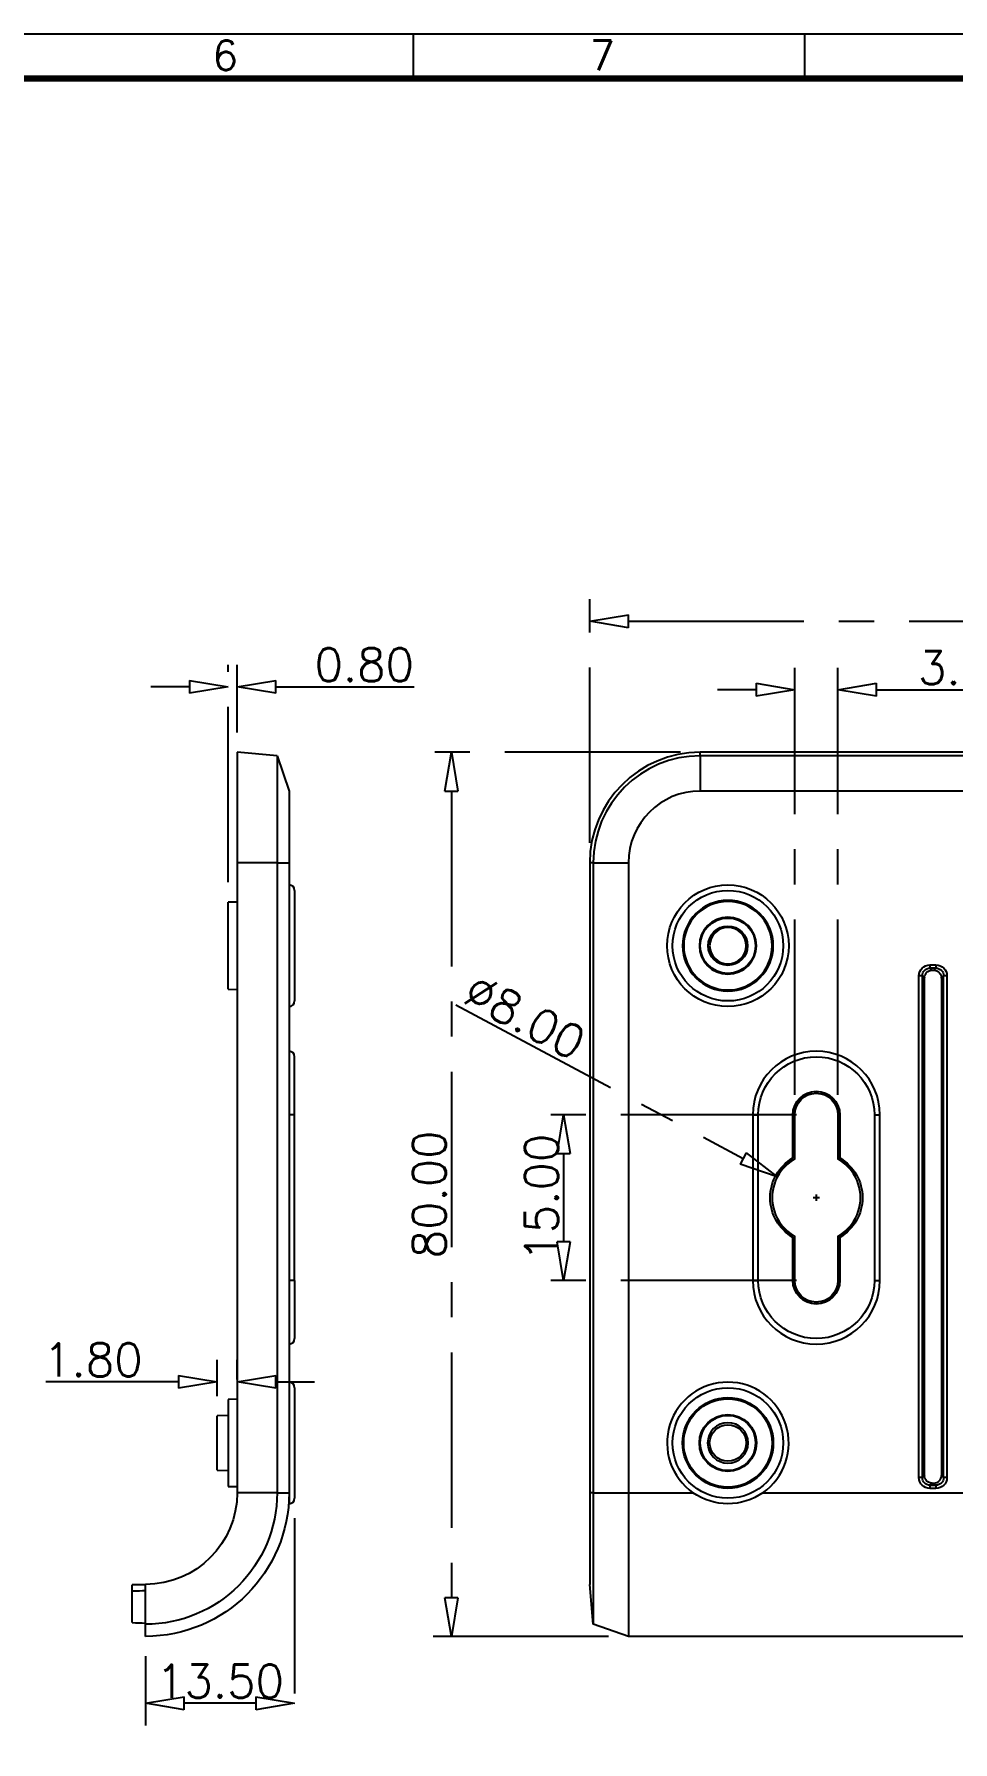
# Model space of a CAD drawing. Header units: millimetres. Extents: x 3683 to 5830, y 1279 to 1555.
# Drawn here: x 3865.4 to 3948.6, y 1400.5 to 1555 of the extents above; entities that cross this region are included whole.
import ezdxf

# ---------------------------------------------------------------- set-up
doc = ezdxf.new("R2010")
doc.units = ezdxf.units.MM
doc.header["$LTSCALE"] = 0.5
doc.linetypes.add('CENTER', pattern=[50.8, 31.75, -6.35, 6.35, -6.35])
doc.layers.add('112', color=7, linetype='Continuous', true_color=0xffffff)
doc.layers.add('A1_KUANG', color=7, linetype='Continuous')
doc.layers.add('A4_KUANG', color=7, linetype='Continuous')
doc.layers.add('dim', color=82, linetype='Continuous', lineweight=9)
doc.styles.get("Standard").update_dxf_attribs({"font": 'txt', "bigfont": 'gbcbig.shx'})
doc.dimstyles.new('VT-3.00', dxfattribs={"dimtxt": 3, "dimasz": 3.5, "dimexe": 2, "dimexo": 1.8, "dimgap": 0.5, "dimtad": 1, "dimzin": 0, "dimdsep": 46, "dimtxsty": 'Standard', "dimblk": 'CLOSEDBLANK', "dimcen": 0.3, "dimclrd": 1, "dimclre": 1, "dimclrt": 7, "dimadec": 1, "dimazin": 0, "dimtfac": 1, "dimtofl": 0, "dimtmove": 0, "dimatfit": 3, "dimldrblk": 'CLOSEDBLANK', "dimfxl": 0, "dimtolj": 1, "dimtzin": 0, "dimarcsym": 0})

# ---------------------------------------------------------------- blocks, each defined once
blk = doc.blocks.new('A$C3291225B')
at = {"layer": 'A4_KUANG'}
for p, q in [((154.22, 194.15), (154.22, 197.01)), ((179.45, 194.15), (179.45, 197.01)), ((258, 194.15), (2.87, 194.15))]:
    blk.add_line(p, q, dxfattribs=at)
at = {"layer": 'A4_KUANG', "color": 8}
blk.add_lwpolyline([(258, 0), (258, 197.01), (0, 197.01), (0, 0)], close=True, dxfattribs=at)
at = {"layer": 'A4_KUANG', "const_width": 0.4}
blk.add_lwpolyline([(2.87, 2.87), (2.87, 194.15), (255.13, 194.15), (255.14, 2.87), (2.87, 2.87)], dxfattribs=at)
at = {"layer": 'A4_KUANG'}
for s, p in [('6', (141.26, 194.69)), ('7', (165.57, 194.69))]:
    blk.add_text(s, height=1.91, dxfattribs=at).set_placement(p)
blk = doc.blocks.new('_ClosedBlank')
at = {"color": 0, "linetype": 'ByBlock', "lineweight": -2}
for p, q in [((-1, 0.167), (0, 0)), ((-1, 0.167), (-1, -0.167)), ((0, 0), (-1, -0.167))]:
    blk.add_line(p, q, dxfattribs=at)
blk = doc.blocks.new('*D5')
at = {"layer": 'Defpoints', "color": 0, "linetype": 'CENTER'}
for p in [(8496.46, 3094.49), (8386.46, 3072.63), (8496.46, 3072.63)]:
    blk.add_point(p, dxfattribs=at)
at = {"layer": 'dim', "color": 1, "linetype": 'CENTER', "lineweight": -2}
for p, q in [((8386.46, 3074.43), (8386.46, 3096.49)), ((8496.46, 3074.43), (8496.46, 3096.49)), ((8389.96, 3094.49), (8492.96, 3094.49))]:
    blk.add_line(p, q, dxfattribs=at)
at = {"layer": 'dim', "color": 1, "linetype": 'CENTER', "lineweight": -2, "xscale": 3.5, "yscale": 3.5, "zscale": 3.5, "rotation": 180}
blk.add_blockref('_ClosedBlank', (8386.46, 3094.49), dxfattribs=at)
at = {"layer": 'dim', "color": 1, "linetype": 'CENTER', "lineweight": -2, "xscale": 3.5, "yscale": 3.5, "zscale": 3.5}
blk.add_blockref('_ClosedBlank', (8496.46, 3094.49), dxfattribs=at)
at = {"layer": 'dim', "color": 7, "linetype": 'CENTER', "insert": (8441.46, 3096.49), "char_height": 3, "attachment_point": 5}
blk.add_mtext('\\A1;110.00', dxfattribs=at)
blk = doc.blocks.new('*D6')
at = {"layer": 'Defpoints', "color": 0, "linetype": 'CENTER'}
for p in [(8396.46, 3082.63), (8373.94, 3002.63), (8389.96, 3002.63)]:
    blk.add_point(p, dxfattribs=at)
at = {"layer": 'dim', "color": 1, "linetype": 'CENTER', "lineweight": -2}
for p, q in [((8394.66, 3082.63), (8371.94, 3082.63)), ((8373.94, 3079.13), (8373.94, 3006.13)), ((8388.16, 3002.63), (8371.94, 3002.63))]:
    blk.add_line(p, q, dxfattribs=at)
at = {"layer": 'dim', "color": 1, "linetype": 'CENTER', "lineweight": -2, "xscale": 3.5, "yscale": 3.5, "zscale": 3.5}
for p, rotation in [((8373.94, 3082.63), 90), ((8373.94, 3002.63), 270)]:
    blk.add_blockref('_ClosedBlank', p, dxfattribs=dict(at, rotation=rotation))
at = {"layer": 'dim', "color": 7, "linetype": 'CENTER', "insert": (8371.94, 3042.63), "char_height": 3, "attachment_point": 5, "rotation": 90}
blk.add_mtext('\\A1;80.00', dxfattribs=at)
blk = doc.blocks.new('*D7')
at = {"layer": 'Defpoints', "color": 0, "linetype": 'CENTER'}
for p in [(8359.76, 3015.13), (8346.26, 3002.63), (8346.26, 2996.57)]:
    blk.add_point(p, dxfattribs=at)
at = {"layer": 'dim', "color": 1, "linetype": 'CENTER', "lineweight": -2}
for p, q in [((8359.76, 3013.33), (8359.76, 2994.57)), ((8346.26, 3000.83), (8346.26, 2994.57)), ((8356.26, 2996.57), (8349.76, 2996.57))]:
    blk.add_line(p, q, dxfattribs=at)
at = {"layer": 'dim', "color": 1, "linetype": 'CENTER', "lineweight": -2, "xscale": 3.5, "yscale": 3.5, "zscale": 3.5, "rotation": 180}
blk.add_blockref('_ClosedBlank', (8346.26, 2996.57), dxfattribs=at)
at = {"layer": 'dim', "color": 1, "linetype": 'CENTER', "lineweight": -2, "xscale": 3.5, "yscale": 3.5, "zscale": 3.5}
blk.add_blockref('_ClosedBlank', (8359.76, 2996.57), dxfattribs=at)
at = {"layer": 'dim', "color": 7, "linetype": 'CENTER', "insert": (8353.01, 2998.57), "char_height": 3, "attachment_point": 5}
blk.add_mtext('\\A1;13.50', dxfattribs=at)
blk = doc.blocks.new('*D8')
at = {"layer": 'Defpoints', "color": 0, "linetype": 'CENTER'}
for p in [(8354.56, 3088.56), (8354.56, 3082.63), (8353.76, 3069.07)]:
    blk.add_point(p, dxfattribs=at)
at = {"layer": 'dim', "color": 1, "linetype": 'CENTER', "lineweight": -2}
for p, q in [((8353.76, 3070.87), (8353.76, 3090.56)), ((8354.56, 3084.43), (8354.56, 3090.56)), ((8350.26, 3088.56), (8346.76, 3088.56)), ((8358.06, 3088.56), (8370.56, 3088.56))]:
    blk.add_line(p, q, dxfattribs=at)
at = {"layer": 'dim', "color": 1, "linetype": 'CENTER', "lineweight": -2, "xscale": 3.5, "yscale": 3.5, "zscale": 3.5}
blk.add_blockref('_ClosedBlank', (8353.76, 3088.56), dxfattribs=at)
at = {"layer": 'dim', "color": 1, "linetype": 'CENTER', "lineweight": -2, "xscale": 3.5, "yscale": 3.5, "zscale": 3.5, "rotation": 180}
blk.add_blockref('_ClosedBlank', (8354.56, 3088.56), dxfattribs=at)
at = {"layer": 'dim', "color": 7, "linetype": 'CENTER', "insert": (8366.06, 3090.56), "char_height": 3, "attachment_point": 5}
blk.add_mtext('\\A1;0.80', dxfattribs=at)
blk = doc.blocks.new('*D9')
at = {"layer": 'Defpoints', "color": 0, "linetype": 'CENTER'}
for p in [(8352.76, 3025.66), (8354.56, 3024.08), (8352.76, 3022.58)]:
    blk.add_point(p, dxfattribs=at)
at = {"layer": 'dim', "color": 1, "linetype": 'CENTER', "lineweight": -2}
for p, q in [((8352.76, 3024.38), (8352.76, 3027.66)), ((8354.56, 3025.88), (8354.56, 3027.66)), ((8349.26, 3025.66), (8337.26, 3025.66)), ((8358.06, 3025.66), (8361.56, 3025.66))]:
    blk.add_line(p, q, dxfattribs=at)
at = {"layer": 'dim', "color": 1, "linetype": 'CENTER', "lineweight": -2, "xscale": 3.5, "yscale": 3.5, "zscale": 3.5}
blk.add_blockref('_ClosedBlank', (8352.76, 3025.66), dxfattribs=at)
at = {"layer": 'dim', "color": 1, "linetype": 'CENTER', "lineweight": -2, "xscale": 3.5, "yscale": 3.5, "zscale": 3.5, "rotation": 180}
blk.add_blockref('_ClosedBlank', (8354.56, 3025.66), dxfattribs=at)
at = {"layer": 'dim', "color": 7, "linetype": 'CENTER', "insert": (8341.51, 3027.66), "char_height": 3, "attachment_point": 5}
blk.add_mtext('\\A1;1.80', dxfattribs=at)
blk = doc.blocks.new('*D14')
at = {"layer": 'Defpoints', "color": 0, "linetype": 'CENTER'}
for p in [(8408.91, 3088.29), (8405.01, 3049.83), (8408.91, 3049.83)]:
    blk.add_point(p, dxfattribs=at)
at = {"layer": 'dim', "color": 1, "linetype": 'CENTER', "lineweight": -2}
for p, q in [((8405.01, 3051.63), (8405.01, 3090.29)), ((8408.91, 3051.63), (8408.91, 3090.29)), ((8401.51, 3088.29), (8398.01, 3088.29)), ((8412.41, 3088.29), (8425.41, 3088.29))]:
    blk.add_line(p, q, dxfattribs=at)
at = {"layer": 'dim', "color": 1, "linetype": 'CENTER', "lineweight": -2, "xscale": 3.5, "yscale": 3.5, "zscale": 3.5}
blk.add_blockref('_ClosedBlank', (8405.01, 3088.29), dxfattribs=at)
at = {"layer": 'dim', "color": 1, "linetype": 'CENTER', "lineweight": -2, "xscale": 3.5, "yscale": 3.5, "zscale": 3.5, "rotation": 180}
blk.add_blockref('_ClosedBlank', (8408.91, 3088.29), dxfattribs=at)
at = {"layer": 'dim', "color": 7, "linetype": 'CENTER', "insert": (8420.66, 3090.29), "char_height": 3, "attachment_point": 5}
blk.add_mtext('\\A1;3.90', dxfattribs=at)
blk = doc.blocks.new('*D15')
at = {"layer": 'Defpoints', "color": 0, "linetype": 'CENTER'}
for p in [(8403.43, 3044.22), (8410.49, 3040.44)]:
    blk.add_point(p, dxfattribs=at)
at = {"layer": 'dim', "color": 1, "linetype": 'CENTER', "lineweight": -2}
for p, q in [((8374.34, 3059.78), (8400.35, 3045.87)), ((8406.66, 3042.33), (8407.26, 3042.33)), ((8406.96, 3042.03), (8406.96, 3042.63))]:
    blk.add_line(p, q, dxfattribs=at)
at = {"layer": 'dim', "color": 1, "linetype": 'CENTER', "lineweight": -2, "xscale": 3.5, "yscale": 3.5, "zscale": 3.5, "rotation": 331.8488963915319}
blk.add_blockref('_ClosedBlank', (8403.43, 3044.22), dxfattribs=at)
at = {"layer": 'dim', "color": 7, "linetype": 'CENTER', "insert": (8380.58, 3058.72), "char_height": 3, "attachment_point": 5, "rotation": 331.8489}
blk.add_mtext('\\A1;∅8.00', dxfattribs=at)
blk = doc.blocks.new('*D16')
at = {"layer": 'Defpoints', "color": 0, "linetype": 'CENTER'}
for p in [(8406.96, 3049.83), (8384.1, 3034.83), (8406.96, 3034.83)]:
    blk.add_point(p, dxfattribs=at)
at = {"layer": 'dim', "color": 1, "linetype": 'CENTER', "lineweight": -2}
for p, q in [((8405.16, 3049.83), (8382.1, 3049.83)), ((8384.1, 3046.33), (8384.1, 3038.33)), ((8405.16, 3034.83), (8382.1, 3034.83))]:
    blk.add_line(p, q, dxfattribs=at)
at = {"layer": 'dim', "color": 1, "linetype": 'CENTER', "lineweight": -2, "xscale": 3.5, "yscale": 3.5, "zscale": 3.5}
for p, rotation in [((8384.1, 3049.83), 90), ((8384.1, 3034.83), 270)]:
    blk.add_blockref('_ClosedBlank', p, dxfattribs=dict(at, rotation=rotation))
at = {"layer": 'dim', "color": 7, "linetype": 'CENTER', "insert": (8382.1, 3042.33), "char_height": 3, "attachment_point": 5, "rotation": 90}
blk.add_mtext('\\A1;15.00', dxfattribs=at)

msp = doc.modelspace()

# ---------------------------------------------------------------- linework, layer by layer
at = {"layer": '112', "color": 7}
for p, q in [((3883.803, 1490), (3883.803, 1480)), ((3887.411, 1489.684), (3883.803, 1490)), ((3925.7, 1489.684), (3925.7, 1490)), ((4015.7, 1490), (3925.7, 1490)), ((3887.411, 1489.684), (3887.411, 1480)), ((3887.411, 1489.684), (3888.503, 1486.5)), ((3925.7, 1489.684), (3925.7, 1486.5)), ((4015.7, 1489.684), (3925.7, 1489.684)), ((3888.503, 1486.5), (3888.503, 1480)), ((4015.7, 1486.5), (3925.7, 1486.5)), ((3883.803, 1480), (3883.803, 1423)), ((3887.411, 1480), (3883.803, 1480)), ((3887.411, 1480), (3887.411, 1423)), ((3887.411, 1480), (3888.503, 1480)), ((3888.503, 1480), (3888.503, 1423)), ((3916.016, 1480), (3915.7, 1480)), ((3915.7, 1480), (3915.7, 1423)), ((3916.016, 1480), (3916.016, 1423)), ((3916.016, 1480), (3919.2, 1480)), ((3919.2, 1480), (3919.2, 1423)), ((3889.003, 1477.5), (3889.003, 1467.5)), ((3883.803, 1476.453), (3883.003, 1476.439)), ((3883.003, 1468.561), (3883.003, 1476.439)), ((3945.483, 1424.374), (3945.483, 1469.769)), ((3945.782, 1469.769), (3945.483, 1469.769)), ((3945.782, 1469.769), (3945.782, 1424.374)), ((3945.782, 1469.769), (3945.933, 1469.618)), ((3946.479, 1470.765), (3947.022, 1470.765)), ((3946.479, 1470.765), (3946.479, 1470.466)), ((3947.022, 1470.466), (3946.479, 1470.466)), ((3946.674, 1470.272), (3946.479, 1470.466)), ((3946.674, 1470.272), (3946.827, 1470.272)), ((3947.022, 1470.466), (3946.827, 1470.272)), ((3947.022, 1470.765), (3947.022, 1470.466)), ((3947.568, 1469.618), (3947.719, 1469.769)), ((3948.018, 1469.769), (3947.719, 1469.769)), ((3947.719, 1424.374), (3947.719, 1469.769)), ((3948.018, 1469.769), (3948.018, 1424.374)), ((3883.003, 1468.561), (3883.803, 1468.547)), ((3945.933, 1469.618), (3945.933, 1447.872)), ((3945.977, 1447.854), (3945.977, 1469.574)), ((3947.524, 1469.574), (3947.524, 1447.872)), ((3947.568, 1469.618), (3947.568, 1447.872)), ((3889.003, 1457.2), (3889.003, 1462.45)), ((3889.003, 1457.2), (3888.503, 1457.2)), ((3889.003, 1442.2), (3889.003, 1457.2)), ((3930.45, 1457.2), (3930.45, 1442.2)), ((3930.45, 1457.2), (3930.95, 1457.2)), ((3930.95, 1442.2), (3930.95, 1457.2)), ((3934.075, 1453.294), (3934.075, 1457.2)), ((3934.075, 1457.2), (3934.119, 1457.2)), ((3934.119, 1457.2), (3934.119, 1453.269)), ((3934.25, 1453.193), (3934.25, 1457.2)), ((3938.15, 1457.2), (3938.15, 1453.193)), ((3938.325, 1457.2), (3938.282, 1457.2)), ((3938.282, 1453.269), (3938.282, 1457.2)), ((3938.325, 1457.2), (3938.325, 1453.294)), ((3941.45, 1457.2), (3941.45, 1442.2)), ((3941.45, 1457.2), (3941.95, 1457.2)), ((3941.95, 1442.2), (3941.95, 1457.2)), ((3945.933, 1447.872), (3945.977, 1447.854)), ((3945.977, 1446.289), (3945.977, 1447.854)), ((3947.524, 1447.872), (3947.524, 1446.272)), ((3947.524, 1447.872), (3947.568, 1447.872)), ((3934.075, 1442.2), (3934.075, 1446.106)), ((3934.119, 1446.131), (3934.119, 1442.2)), ((3934.25, 1442.2), (3934.25, 1446.208)), ((3938.15, 1446.208), (3938.15, 1442.2)), ((3938.282, 1442.2), (3938.282, 1446.131)), ((3938.325, 1446.106), (3938.325, 1442.2)), ((3945.977, 1446.289), (3945.933, 1446.272)), ((3945.933, 1446.272), (3945.933, 1424.525)), ((3945.977, 1424.569), (3945.977, 1446.289)), ((3947.568, 1446.272), (3947.524, 1446.272)), ((3947.524, 1446.272), (3947.524, 1424.569)), ((3947.568, 1446.272), (3947.568, 1424.525)), ((3889.003, 1442.2), (3888.503, 1442.2)), ((3889.003, 1442.2), (3889.003, 1436.95)), ((3930.45, 1442.2), (3930.95, 1442.2)), ((3934.075, 1442.2), (3934.119, 1442.2)), ((3938.325, 1442.2), (3938.282, 1442.2)), ((3941.45, 1442.2), (3941.95, 1442.2)), ((3883.803, 1431.453), (3883.003, 1431.439)), ((3883.003, 1431.439), (3883.003, 1423.561)), ((3889.003, 1432.5), (3889.003, 1422.5)), ((3883.003, 1430), (3882.003, 1429.948)), ((3882.003, 1427.5), (3882.003, 1429.948)), ((3882.003, 1425.052), (3882.003, 1427.5)), ((3882.003, 1425.052), (3883.003, 1425)), ((3883.003, 1423.561), (3883.803, 1423.547)), ((3945.782, 1424.374), (3945.483, 1424.374)), ((3945.933, 1424.525), (3945.782, 1424.374)), ((3946.479, 1423.677), (3946.674, 1423.872)), ((3946.479, 1423.677), (3946.479, 1423.378)), ((3946.479, 1423.677), (3947.022, 1423.677)), ((3947.022, 1423.378), (3946.479, 1423.378)), ((3946.674, 1423.872), (3946.827, 1423.872)), ((3946.827, 1423.872), (3947.022, 1423.677)), ((3947.022, 1423.677), (3947.022, 1423.378)), ((3947.719, 1424.374), (3947.568, 1424.525)), ((3948.018, 1424.374), (3947.719, 1424.374)), ((3887.411, 1423), (3883.803, 1423)), ((3887.411, 1423), (3888.503, 1423)), ((3888.465, 1422), (3888.466, 1422)), ((3888.466, 1422), (3888.503, 1422)), ((3888.503, 1423), (3888.503, 1422)), ((3915.7, 1423), (3915.7, 1414.7)), ((3916.016, 1423), (3915.7, 1423)), ((3916.016, 1423), (3919.2, 1423)), ((3916.016, 1423), (3916.016, 1411.092)), ((3919.2, 1423), (3925.038, 1423)), ((3919.2, 1423), (3919.2, 1410)), ((3931.363, 1423), (4010.038, 1423)), ((3875.503, 1411.092), (3875.503, 1414.7)), ((3916.016, 1411.092), (3915.7, 1414.7)), ((3875.503, 1410), (3875.503, 1411.092)), ((3919.2, 1410), (3916.016, 1411.092)), ((4022.2, 1410), (3919.2, 1410))]:
    msp.add_line(p, q, dxfattribs=at)
for centre, radius in [((3928.2, 1472.5), 5.5), ((3928.2, 1472.5), 5), ((3928.2, 1472.5), 2.5), ((3928.2, 1472.5), 1.781), ((3928.2, 1427.5), 5), ((3928.2, 1427.5), 4.105), ((3928.2, 1427.5), 4), ((3928.2, 1427.5), 2.579), ((3928.2, 1427.5), 2.5), ((3928.2, 1427.5), 1.65)]:
    msp.add_circle(centre, radius, dxfattribs=at)
at = {"layer": '112', "color": 7, "extrusion": (0, 0, -1)}
for radius in [4.105, 4]:
    msp.add_circle((-3928.2, 1472.5), radius, dxfattribs=at)
at = {"layer": '112', "color": 7, "extrusion": (1.22461e-16, 0, -1)}
for centre, radius in [((-3928.2, 1472.5), 2.579), ((-3928.2, 1472.5), 1.65), ((-3928.2, 1427.5), 1.833)]:
    msp.add_circle(centre, radius, dxfattribs=at)
at = {"layer": '112', "color": 7}
for centre, radius, start, end in [((3925.7, 1480), 10, 90, 180), ((3925.7, 1480), 9.684, 90, 180), ((3925.7, 1480), 6.5, 90, 180), ((3888.503, 1477.5), 0.5, 0, 90), ((3888.503, 1467.5), 0.5, 270, 0), ((3888.503, 1462.45), 0.5, 0, 90), ((3936.2, 1457.2), 5.75, 0, 180), ((3936.2, 1457.2), 2.081, 0, 180), ((3936.2, 1449.7), 4, 119.1764, 142.74618), ((3936.2, 1449.7), 4, 37.25382, 60.8236), ((3936.2, 1449.7), 4, 142.74618, 217.25382), ((3936.2, 1449.7), 4, 322.74618, 37.25382), ((3936.2, 1449.7), 4, 217.25382, 240.8236), ((3936.2, 1449.7), 4, 299.1764, 322.74618), ((3936.2, 1442.2), 5.75, 180, 0), ((3936.2, 1442.2), 2.081, 180, 0), ((3888.503, 1436.95), 0.5, 270, 0), ((3888.503, 1432.5), 0.5, 0, 90), ((3928.2, 1427.5), 5.5, 305.0968, 234.9032), ((3888.503, 1422.5), 0.5, 270, 0)]:
    msp.add_arc(centre, radius, start, end, dxfattribs=at)
at = {"layer": '112', "color": 7, "extrusion": (1.22461e-16, 0, -1)}
for centre, radius, start, end in [((-3936.2, 1457.2), 5.25, 0, 180), ((-3936.2, 1457.2), 1.95, 0, 180), ((-3936.2, 1442.2), 5.25, 180, 0), ((-3936.2, 1442.2), 1.95, 180, 0)]:
    msp.add_arc(centre, radius, start, end, dxfattribs=at)
at = {"layer": '112', "color": 7, "extrusion": (0, 0, -1)}
for centre, radius, start, end in [((-3936.2, 1457.2), 2.125, 0, 180), ((-3936.2, 1449.7), 4.175, 300.59587, 59.40413), ((-3936.2, 1449.7), 4.131, 37.23936, 59.74959), ((-3936.2, 1449.7), 4.131, 120.25041, 142.76064), ((-3936.2, 1449.7), 4.175, 120.59587, 239.40413), ((-3936.2, 1449.7), 4.131, 300.25041, 322.76064), ((-3936.2, 1449.7), 4.131, 217.23936, 239.74959), ((-3936.2, 1442.2), 2.125, 180, 0), ((-3875.503, 1423), 13, 180, 270), ((-3875.503, 1423), 11.908, 180, 270), ((-3875.503, 1423), 8.3, 180, 270), ((-3928.2, 1427.5), 5.5, 234.9032, 305.0968)]:
    msp.add_arc(centre, radius, start, end, dxfattribs=at)
for centre, major_axis in [((3946.487, 1469.762), (0.712, -0.712)), ((3946.679, 1469.569), (0.499, -0.499)), ((3946.821, 1469.569), (-0.499, -0.499)), ((3947.014, 1469.762), (-0.712, -0.712)), ((3946.487, 1424.382), (0.712, 0.712)), ((3946.679, 1424.574), (0.499, 0.499)), ((3947.014, 1424.382), (-0.712, 0.712))]:
    msp.add_ellipse(centre, major_axis=major_axis, ratio=0.9924325, start_param=2.3599926, end_param=3.9231927, dxfattribs=at)
at = {"layer": '112', "color": 7, "extrusion": (1.22461e-16, 1.2326e-32, -1)}
msp.add_ellipse((3946.487, 1469.762), major_axis=(-0.502, 0.502), ratio=0.9860607, start_param=5.5015852, end_param=7.0647854, dxfattribs=at)
at = {"layer": '112', "color": 7}
for centre, major_axis, start_param, end_param in [((3946.635, 1469.613), (0.499, -0.499), 3.6992866, 3.9231927), ((3946.865, 1469.613), (-0.499, -0.499), 2.3599926, 2.5838987), ((3946.635, 1424.531), (0.499, 0.499), 2.3599926, 2.5838987), ((3946.821, 1424.574), (-0.499, 0.499), 2.3599926, 3.9231927), ((3946.865, 1424.531), (-0.499, 0.499), 3.6992866, 3.9231927)]:
    msp.add_ellipse(centre, major_axis=major_axis, ratio=0.9924325, start_param=start_param, end_param=end_param, dxfattribs=at)
at = {"layer": '112', "color": 7, "extrusion": (1.22461e-16, 6.16298e-33, -1)}
for centre, start_param, end_param in [((3944.927, 1471.321), 2.622283, 2.8461891), ((3948.574, 1422.822), 5.7638757, 5.9877818)]:
    msp.add_ellipse(centre, major_axis=(-1.004, 1.876), ratio=0.1629061, start_param=start_param, end_param=end_param, dxfattribs=at)
at = {"layer": '112', "color": 7, "extrusion": (1.22461e-16, 2.46519e-32, -1)}
msp.add_ellipse((3947.014, 1469.762), major_axis=(0.502, 0.502), ratio=0.9860607, start_param=5.5015852, end_param=7.0647854, dxfattribs=at)
at = {"layer": '112', "color": 7, "extrusion": (1.22461e-16, 3.69779e-32, -1)}
msp.add_ellipse((3948.574, 1471.321), major_axis=(1.004, 1.876), ratio=0.1629061, start_param=3.4369962, end_param=3.6609023, dxfattribs=at)
at = {"layer": '112', "color": 7, "extrusion": (1.22461e-16, 7.39557e-32, -1)}
msp.add_ellipse((3946.487, 1424.382), major_axis=(0.502, 0.502), ratio=0.9860607, start_param=2.3599926, end_param=3.9231927, dxfattribs=at)
at = {"layer": '112', "color": 7, "extrusion": (1.22461e-16, 1.84889e-32, -1)}
msp.add_ellipse((3944.927, 1422.822), major_axis=(1.004, 1.876), ratio=0.1629061, start_param=0.2954035, end_param=0.5193096, dxfattribs=at)
at = {"layer": '112', "color": 7, "extrusion": (1.22461e-16, -3.69779e-32, -1)}
msp.add_ellipse((3947.014, 1424.382), major_axis=(-0.502, 0.502), ratio=0.9860607, start_param=2.3599926, end_param=3.9231927, dxfattribs=at)
at = {"layer": '112', "color": 7}
for points in [[(3934.075, 1453.294), (3934.09, 1453.285), (3934.105, 1453.277), (3934.119, 1453.269)], [(3938.325, 1453.294), (3938.311, 1453.285), (3938.296, 1453.277), (3938.282, 1453.269)], [(3932.911, 1452.2), (3932.946, 1452.174), (3932.981, 1452.148), (3933.016, 1452.121)], [(3939.489, 1452.2), (3939.454, 1452.174), (3939.419, 1452.148), (3939.384, 1452.121)], [(3932.911, 1447.2), (3932.946, 1447.226), (3932.981, 1447.252), (3933.016, 1447.279)], [(3939.489, 1447.2), (3939.454, 1447.226), (3939.419, 1447.252), (3939.384, 1447.279)], [(3934.075, 1446.106), (3934.09, 1446.115), (3934.105, 1446.123), (3934.119, 1446.131)], [(3938.325, 1446.106), (3938.311, 1446.115), (3938.296, 1446.123), (3938.282, 1446.131)], [(3874.303, 1414.678), (3874.703, 1414.685), (3875.103, 1414.692), (3875.503, 1414.699)], [(3874.448, 1414.095), (3874.399, 1414.094), (3874.351, 1414.093), (3874.303, 1414.092)], [(3875.503, 1414.113), (3875.151, 1414.107), (3874.799, 1414.101), (3874.448, 1414.095)], [(3874.303, 1411.242), (3874.703, 1411.228), (3875.103, 1411.214), (3875.503, 1411.2)]]:
    msp.add_open_spline(points, degree=3, dxfattribs=at)
for points, knots in [([(3874.303, 1414.092), (3874.303, 1414.16), (3874.303, 1414.227), (3874.303, 1414.29), (3874.303, 1414.353), (3874.303, 1414.413), (3874.303, 1414.464), (3874.303, 1414.515), (3874.303, 1414.56), (3874.303, 1414.594), (3874.303, 1414.628), (3874.303, 1414.653), (3874.303, 1414.665), (3874.303, 1414.67), (3874.303, 1414.682), (3874.303, 1414.677)], [0, 0, 0, 0, 0.2183111, 0.2183111, 0.2183111, 0.4366248, 0.4366248, 0.4366248, 0.6549026, 0.6549026, 0.6549026, 0.8731659, 0.8731659, 0.8731659, 1, 1, 1, 1]), ([(3874.303, 1411.242), (3874.303, 1411.814), (3874.303, 1412.386), (3874.303, 1412.959), (3874.303, 1413.337), (3874.303, 1413.714), (3874.303, 1414.092)], [0, 0, 0, 0, 0.6025276, 0.6025276, 0.6025276, 1, 1, 1, 1])]:
    msp.add_open_spline(points, degree=3, knots=knots, dxfattribs=at)

# ---------------------------------------------------------------- block references
at = {"layer": 'A1_KUANG', "color": 1, "lineweight": 0, "xscale": 1.403050184557287, "yscale": 1.403050184557515, "zscale": 1.403050184556499}
msp.add_blockref('A$C3291225B', (3683.383, 1278.573), dxfattribs=at)

# ---------------------------------------------------------------- dimensions: what is measured, and where the dimension line sits
at = {"layer": 'dim', "linetype": 'CENTER'}
for base, p1, p2, picture, middle in [((4025.7, 1501.864), (3915.7, 1480), (4025.7, 1480), '*D5', (3970.7, 1503.864)), ((3883.803, 1495.934), (3883.003, 1476.439), (3883.803, 1490), '*D8', (3895.303, 1497.934)), ((3938.15, 1495.655), (3934.25, 1457.2), (3938.15, 1457.2), '*D14', (3949.9, 1497.655)), ((3882.003, 1433.028), (3883.803, 1431.453), (3882.003, 1429.948), '*D9', (3870.753, 1435.028)), ((3875.503, 1403.943), (3889.003, 1422.5), (3875.503, 1410), '*D7', (3882.253, 1405.943))]:
    dim = msp.add_linear_dim(base=base, p1=p1, p2=p2, dimstyle='VT-3.00', dxfattribs=at)
    dim.commit()
    dim.dimension.update_dxf_attribs({"geometry": picture, "text_midpoint": middle, "insert": (-4470.759, -1592.63)})
dim = msp.add_linear_dim(base=(3903.184, 1410), p1=(3925.7, 1490), p2=(3919.2, 1410), angle=90, dimstyle='VT-3.00', dxfattribs=at)
dim.commit()
dim.dimension.update_dxf_attribs({"geometry": '*D6', "text_midpoint": (3903.184, 1450), "dimtype": 128, "insert": (-4470.759, -1592.63)})
dim = msp.add_diameter_dim_2p(p1=(3939.727, 1447.813), p2=(3932.674, 1451.587), dimstyle='VT-3.00', dxfattribs=at)
dim.commit()
dim.dimension.update_dxf_attribs({"geometry": '*D15', "text_midpoint": (3908.873, 1464.323), "dimtype": 131, "insert": (-4470.759, -1592.63)})
dim = msp.add_linear_dim(base=(3913.337, 1442.2), p1=(3936.2, 1457.2), p2=(3936.2, 1442.2), angle=90, dimstyle='VT-3.00', dxfattribs=at)
dim.commit()
dim.dimension.update_dxf_attribs({"geometry": '*D16', "text_midpoint": (3911.337, 1449.7), "insert": (-4470.759, -1592.63)})

doc.saveas('drawing.dxf')
